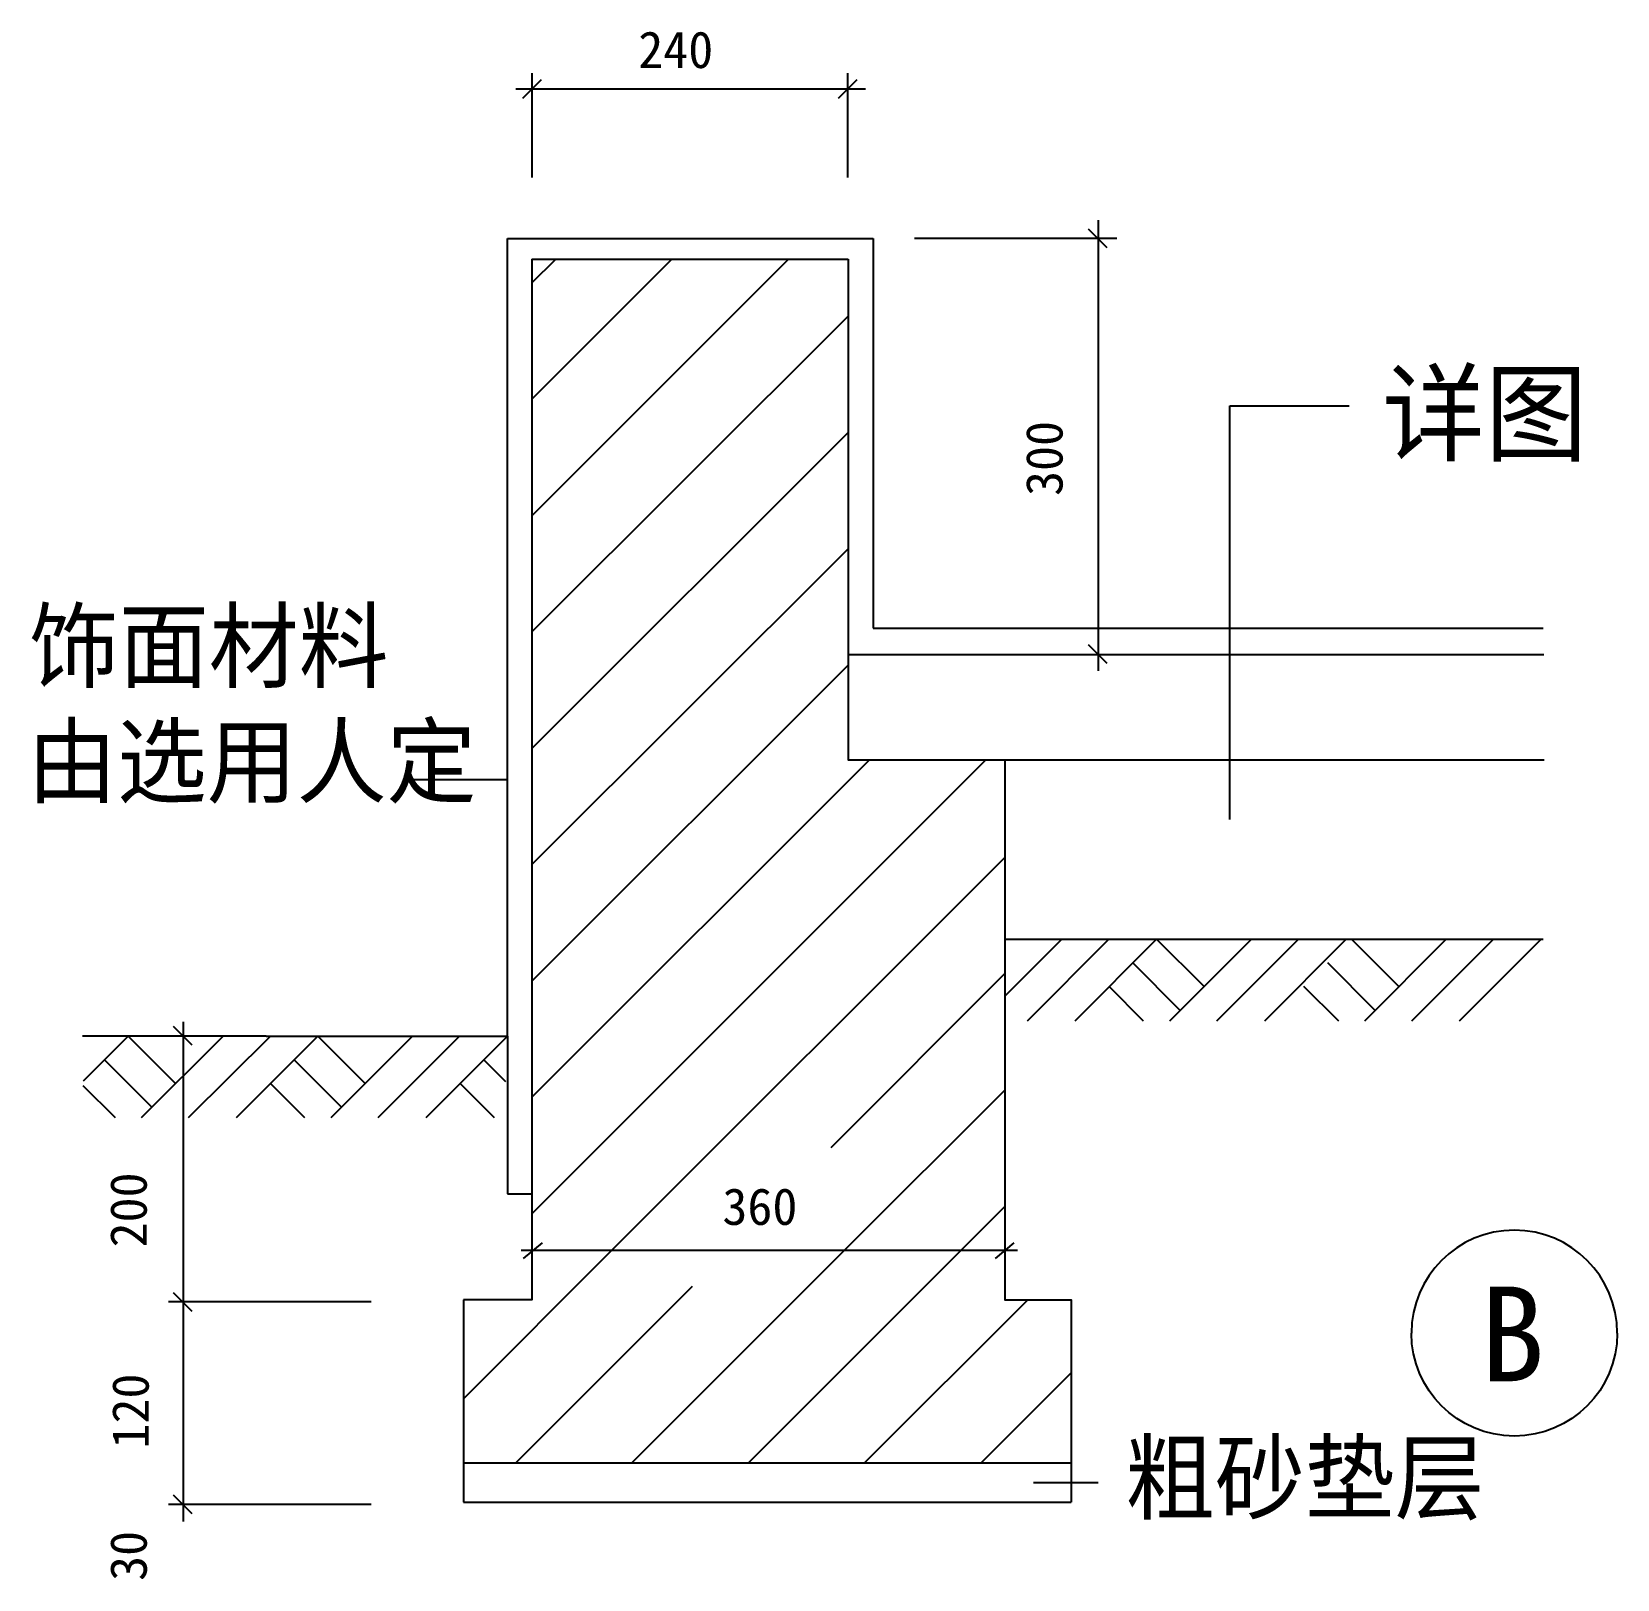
# Model space of a CAD drawing. Header units: metres. Extents: x 166.2 to 206.4, y 41.8 to 81.
import ezdxf

# ---------------------------------------------------------------- set-up
doc = ezdxf.new("R2010")
doc.units = ezdxf.units.M

msp = doc.modelspace()

# ---------------------------------------------------------------- linework, layer by layer
for p, q in [((178.88, 79.93), (178.88, 77.29)), ((186.87, 79.93), (186.87, 77.29)), ((178.47, 79.53), (187.32, 79.53)), ((193.21, 76.21), (193.21, 64.8)), ((178.26, 75.75), (187.52, 75.75)), ((178.26, 55.56), (178.26, 75.75)), ((187.52, 75.75), (187.52, 65.88)), ((193.68, 75.75), (188.56, 75.75)), ((178.88, 68.73), (185.37, 75.22)), ((178.88, 71.68), (182.42, 75.22)), ((178.88, 74.62), (179.48, 75.22)), ((178.88, 65.79), (186.88, 73.78)), ((196.54, 71.51), (199.56, 71.51)), ((196.54, 61.04), (196.54, 71.51)), ((178.88, 62.84), (186.88, 70.84)), ((178.88, 59.9), (186.88, 67.89)), ((187.52, 65.88), (204.47, 65.88)), ((178.88, 56.95), (186.88, 64.95)), ((178.88, 51.06), (190.37, 62.55)), ((178.88, 54.01), (187.42, 62.55)), ((175.78, 62.05), (178.26, 62.05)), ((180.9, 50.14), (190.85, 60.08)), ((192.29, 58.01), (190.85, 56.57)), ((193.48, 58.01), (191.41, 55.94)), ((194.69, 58.01), (192.62, 55.94)), ((195.89, 56.81), (194.69, 58.01)), ((197.09, 58.01), (195.02, 55.94)), ((198.28, 58.01), (196.21, 55.94)), ((199.49, 58.01), (197.42, 55.94)), ((200.82, 56.81), (199.62, 58.01)), ((202.02, 58.01), (199.95, 55.94)), ((203.22, 58.01), (201.14, 55.94)), ((204.42, 58.01), (202.35, 55.94)), ((195.29, 56.21), (194.09, 57.41)), ((200.22, 56.21), (199.02, 57.41)), ((186.45, 52.74), (190.85, 57.14)), ((194.36, 55.94), (193.49, 56.81)), ((199.3, 55.94), (198.42, 56.81)), ((170.05, 55.92), (170.05, 43.27)), ((172.15, 55.56), (167.5, 55.56)), ((168.66, 55.56), (167.52, 54.42)), ((169.86, 54.36), (168.66, 55.56)), ((171.06, 55.56), (168.99, 53.49)), ((172.26, 55.56), (170.18, 53.49)), ((173.46, 55.56), (171.39, 53.49)), ((174.66, 54.36), (173.46, 55.56)), ((175.86, 55.56), (173.79, 53.49)), ((177.05, 55.56), (174.98, 53.49)), ((178.26, 55.56), (176.19, 53.49)), ((178.26, 55.56), (178.26, 51.57)), ((169.26, 53.76), (168.06, 54.96)), ((174.06, 53.76), (172.86, 54.96)), ((178.22, 54.4), (177.66, 54.96)), ((168.34, 53.49), (167.52, 54.3)), ((173.13, 53.49), (172.26, 54.36)), ((177.93, 53.49), (177.06, 54.36)), ((186.79, 50.14), (190.85, 54.19)), ((178.26, 51.57), (178.88, 51.57)), ((189.74, 50.14), (190.85, 51.25)), ((177.15, 46.38), (180.9, 50.14)), ((178.61, 50.14), (191.17, 50.14)), ((181.41, 44.76), (186.79, 50.14)), ((184.36, 44.76), (189.74, 50.14)), ((178.47, 44.76), (182.94, 49.23)), ((174.81, 48.83), (169.68, 48.83)), ((187.3, 44.76), (191.43, 48.88)), ((190.25, 44.76), (192.53, 47.04)), ((193.21, 44.25), (191.57, 44.25)), ((174.81, 43.7), (169.68, 43.7))]:
    msp.add_line(p, q)
for points in [[(178.65, 79.3), (179.12, 79.77)], [(186.64, 79.3), (187.11, 79.77)], [(193.44, 75.51), (192.97, 75.98)], [(178.88, 75.22), (178.88, 48.88), (177.15, 48.88)], [(178.88, 75.22), (186.88, 75.22)], [(186.88, 75.22), (186.88, 65.22), (204.49, 65.22)], [(193.44, 64.99), (192.97, 65.46)], [(186.88, 65.22), (186.88, 62.55), (204.5, 62.55)], [(190.85, 62.55), (190.85, 48.88), (192.53, 48.88), (192.53, 43.76)], [(190.85, 58.01), (204.47, 58.01)], [(170.28, 55.33), (169.81, 55.8)], [(172.15, 55.56), (178.26, 55.56)], [(179.14, 50.33), (178.66, 49.93)], [(191.08, 50.33), (190.6, 49.93)], [(170.28, 48.59), (169.81, 49.06)], [(177.15, 48.88), (177.15, 43.76)], [(177.15, 44.76), (192.53, 44.76)], [(170.28, 43.47), (169.81, 43.94)], [(177.15, 43.76), (192.53, 43.76)]]:
    msp.add_lwpolyline(points)
for points in [[(206.35, 48.04, 1), (201.14, 48.04, 1)], [(206.35, 48.04, -1), (201.14, 48.04, -1)]]:
    msp.add_lwpolyline(points, format="xyb")

# ---------------------------------------------------------------- texts
for s, height, p in [('240', 0.93, (181.57, 80.06)), ('详图', 2, (200.4, 70.32)), ('饰面材料', 1.75, (166.15, 64.56)), ('由选用人定', 1.75, (166.1, 61.64)), ('360', 0.93, (183.7, 50.78)), ('B', 2.4, (202.88, 46.82)), ('粗砂垫层', 1.75, (193.89, 43.51))]:
    msp.add_text(s, height=height).set_placement(p)
for s, p in [('300', (192.31, 69.23)), ('200 ', (169.13, 50.21)), ('120 ', (169.18, 45.12)), ('30', (169.13, 41.77))]:
    msp.add_text(s, height=0.93, rotation=90).set_placement(p)

doc.saveas('drawing.dxf')
